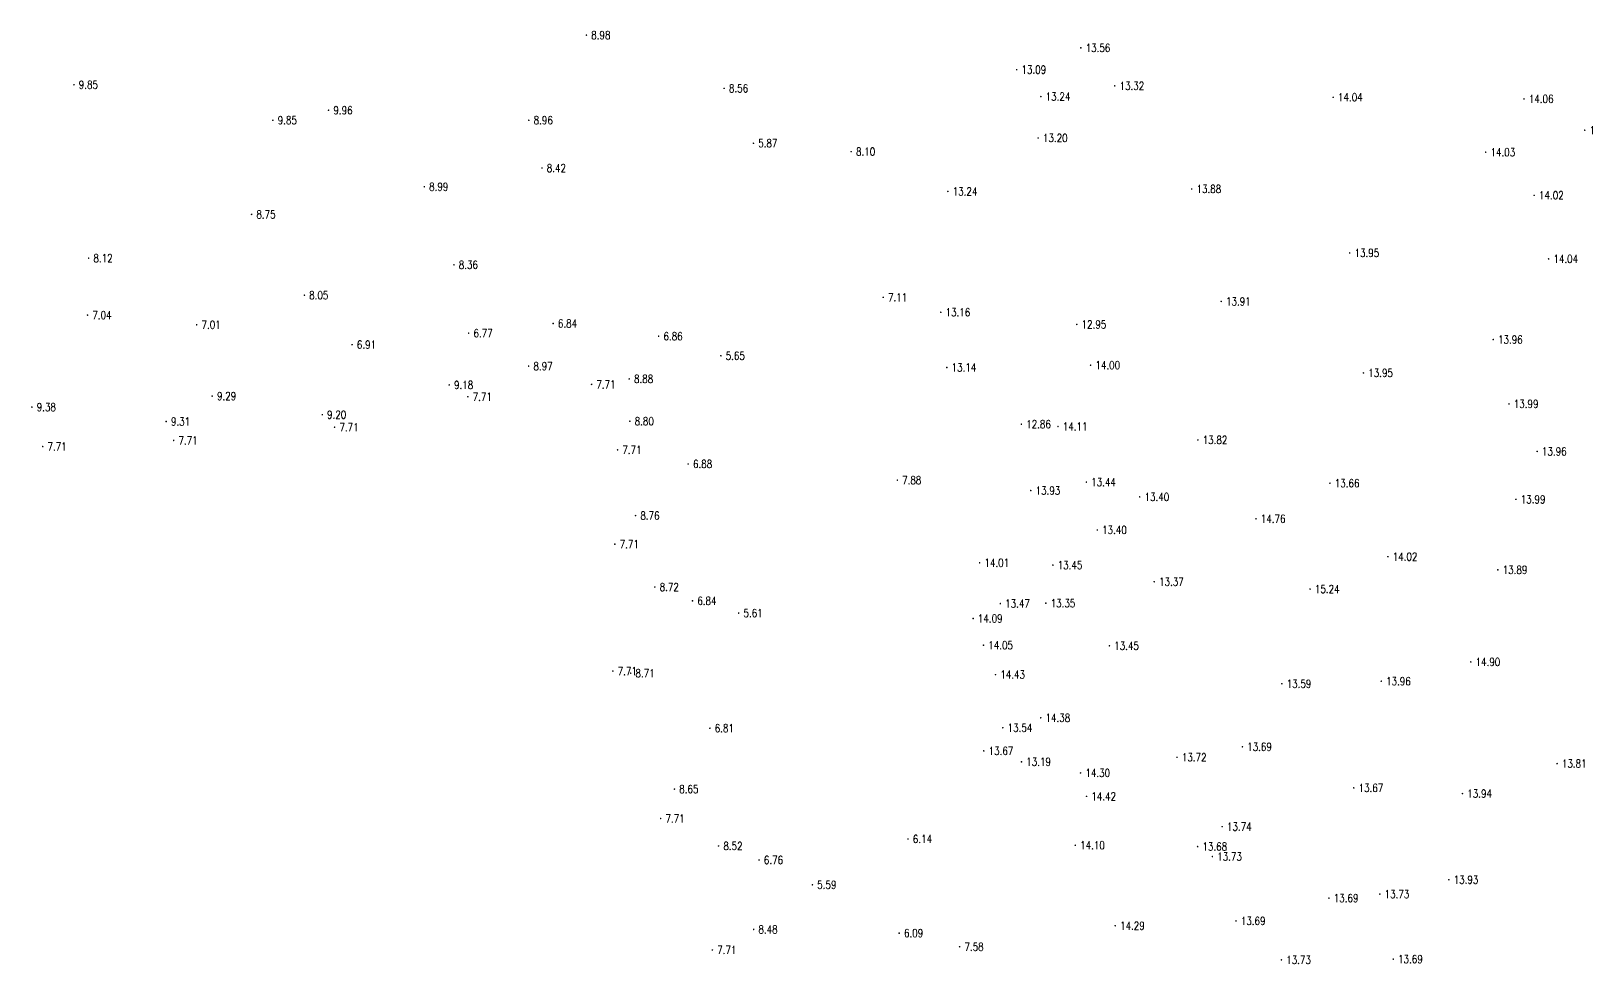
# Model space of a CAD drawing. Extents: x 476861 to 479475, y 2367369 to 2370541.
# Drawn here: x 477933 to 478127.4, y 2369382.2 to 2369498.7 of the extents above; entities that cross this region are included whole.
import ezdxf
from ezdxf.enums import TextEntityAlignment as Align

# ---------------------------------------------------------------- set-up
doc = ezdxf.new("R2010")
doc.units = 0
doc.header["$LTSCALE"] = 0.5
doc.layers.get('0').update_dxf_attribs({"linetype": 'CONTINUOUS'})
doc.layers.add('GCD', color=1, linetype='CONTINUOUS')
doc.styles.add('HZ', font='rs.shx', dxfattribs={"width": 0.8, "bigfont": 'hztxt.shx'})

# ---------------------------------------------------------------- blocks, each defined once
blk = doc.blocks.new('GC200')
at = {"linetype": 'Continuous', "const_width": 0.2, "flags": 128}
blk.add_lwpolyline([(-0.1, 0, 1), (0.1, 0, 1)], format="xyb", close=True, dxfattribs=at)

msp = doc.modelspace()

# ---------------------------------------------------------------- block references
at = {"layer": 'GCD', "linetype": 'Continuous'}
ref = msp.add_blockref('GC200', (478002.377, 2369498.176, 8.975), dxfattribs=dict(at, xscale=0.5, yscale=0.5, zscale=0.5))
ref.add_attrib('height', '8.98', dxfattribs={"linetype": 'Continuous', "height": 1, "style": 'HZ', "width": 0.8}).set_placement((478002.977, 2369498.176, 8.975), align=Align.MIDDLE_LEFT)
ref = msp.add_blockref('GC200', (478064.156, 2369496.587, 13.555), dxfattribs=dict(at, xscale=0.5, yscale=0.5, zscale=0.5))
ref.add_attrib('height', '13.56', dxfattribs={"linetype": 'Continuous', "height": 1, "style": 'HZ', "width": 0.8}).set_placement((478064.756, 2369496.587, 13.555), align=Align.MIDDLE_LEFT)
ref = msp.add_blockref('GC200', (478056.134, 2369493.864, 13.092), dxfattribs=dict(at, xscale=0.5, yscale=0.5, zscale=0.5))
ref.add_attrib('height', '13.09', dxfattribs={"linetype": 'Continuous', "height": 1, "style": 'HZ', "width": 0.8}).set_placement((478056.734, 2369493.864, 13.092), align=Align.MIDDLE_LEFT)
ref = msp.add_blockref('GC200', (477938.346, 2369491.985, 9.852), dxfattribs=dict(at, xscale=0.5, yscale=0.5, zscale=0.5))
ref.add_attrib('height', '9.85', dxfattribs={"linetype": 'Continuous', "height": 1, "style": 'HZ', "width": 0.8}).set_placement((477938.946, 2369491.985, 9.852), align=Align.MIDDLE_LEFT)
ref = msp.add_blockref('GC200', (478019.583, 2369491.53, 8.56), dxfattribs=dict(at, xscale=0.5, yscale=0.5, zscale=0.5))
ref.add_attrib('height', '8.56', dxfattribs={"linetype": 'Continuous', "height": 1, "style": 'HZ', "width": 0.8}).set_placement((478020.183, 2369491.53, 8.56), align=Align.MIDDLE_LEFT)
ref = msp.add_blockref('GC200', (478068.389, 2369491.837, 13.315), dxfattribs=dict(at, xscale=0.5, yscale=0.5, zscale=0.5))
ref.add_attrib('height', '13.32', dxfattribs={"linetype": 'Continuous', "height": 1, "style": 'HZ', "width": 0.8}).set_placement((478068.989, 2369491.837, 13.315), align=Align.MIDDLE_LEFT)
ref = msp.add_blockref('GC200', (478059.155, 2369490.5, 13.241), dxfattribs=dict(at, xscale=0.5, yscale=0.5, zscale=0.5))
ref.add_attrib('height', '13.24', dxfattribs={"linetype": 'Continuous', "height": 1, "style": 'HZ', "width": 0.8}).set_placement((478059.755, 2369490.5, 13.241), align=Align.MIDDLE_LEFT)
ref = msp.add_blockref('GC200', (478095.68, 2369490.416, 14.037), dxfattribs=dict(at, xscale=0.5, yscale=0.5, zscale=0.5))
ref.add_attrib('height', '14.04', dxfattribs={"linetype": 'Continuous', "height": 1, "style": 'HZ', "width": 0.8}).set_placement((478096.28, 2369490.416, 14.037), align=Align.MIDDLE_LEFT)
ref = msp.add_blockref('GC200', (478119.525, 2369490.213, 14.058), dxfattribs=dict(at, xscale=0.5, yscale=0.5, zscale=0.5))
ref.add_attrib('height', '14.06', dxfattribs={"linetype": 'Continuous', "height": 1, "style": 'HZ', "width": 0.8}).set_placement((478120.125, 2369490.213, 14.058), align=Align.MIDDLE_LEFT)
ref = msp.add_blockref('GC200', (477963.201, 2369487.546, 9.852), dxfattribs=dict(at, xscale=0.5, yscale=0.5, zscale=0.5))
ref.add_attrib('height', '9.85', dxfattribs={"linetype": 'Continuous', "height": 1, "style": 'HZ', "width": 0.8}).set_placement((477963.801, 2369487.546, 9.852), align=Align.MIDDLE_LEFT)
ref = msp.add_blockref('GC200', (477970.159, 2369488.796, 9.956), dxfattribs=dict(at, xscale=0.5, yscale=0.5, zscale=0.5))
ref.add_attrib('height', '9.96', dxfattribs={"linetype": 'Continuous', "height": 1, "style": 'HZ', "width": 0.8}).set_placement((477970.759, 2369488.796, 9.956), align=Align.MIDDLE_LEFT)
ref = msp.add_blockref('GC200', (477995.179, 2369487.543, 8.958), dxfattribs=dict(at, xscale=0.5, yscale=0.5, zscale=0.5))
ref.add_attrib('height', '8.96', dxfattribs={"linetype": 'Continuous', "height": 1, "style": 'HZ', "width": 0.8}).set_placement((477995.779, 2369487.543, 8.958), align=Align.MIDDLE_LEFT)
ref = msp.add_blockref('GC200', (478127.112, 2369486.301, 14.134), dxfattribs=dict(at, xscale=0.5, yscale=0.5, zscale=0.5))
ref.add_attrib('height', '14.13', dxfattribs={"linetype": 'Continuous', "height": 1, "style": 'HZ', "width": 0.8}).set_placement((478127.712, 2369486.301, 14.134), align=Align.MIDDLE_LEFT)
ref = msp.add_blockref('GC200', (478023.246, 2369484.671, 5.87), dxfattribs=dict(at, xscale=0.5, yscale=0.5, zscale=0.5))
ref.add_attrib('height', '5.87', dxfattribs={"linetype": 'Continuous', "height": 1, "style": 'HZ', "width": 0.8}).set_placement((478023.846, 2369484.671, 5.87), align=Align.MIDDLE_LEFT)
ref = msp.add_blockref('GC200', (478058.82, 2369485.335, 13.196), dxfattribs=dict(at, xscale=0.5, yscale=0.5, zscale=0.5))
ref.add_attrib('height', '13.20', dxfattribs={"linetype": 'Continuous', "height": 1, "style": 'HZ', "width": 0.8}).set_placement((478059.42, 2369485.335, 13.196), align=Align.MIDDLE_LEFT)
ref = msp.add_blockref('GC200', (478035.459, 2369483.627, 8.1), dxfattribs=dict(at, xscale=0.5, yscale=0.5, zscale=0.5))
ref.add_attrib('height', '8.10', dxfattribs={"linetype": 'Continuous', "height": 1, "style": 'HZ', "width": 0.8}).set_placement((478036.059, 2369483.627, 8.1), align=Align.MIDDLE_LEFT)
ref = msp.add_blockref('GC200', (478114.738, 2369483.557, 14.032), dxfattribs=dict(at, xscale=0.5, yscale=0.5, zscale=0.5))
ref.add_attrib('height', '14.03', dxfattribs={"linetype": 'Continuous', "height": 1, "style": 'HZ', "width": 0.8}).set_placement((478115.338, 2369483.557, 14.032), align=Align.MIDDLE_LEFT)
ref = msp.add_blockref('GC200', (477996.826, 2369481.58, 8.42), dxfattribs=dict(at, xscale=0.5, yscale=0.5, zscale=0.5))
ref.add_attrib('height', '8.42', dxfattribs={"linetype": 'Continuous', "height": 1, "style": 'HZ', "width": 0.8}).set_placement((477997.426, 2369481.58, 8.42), align=Align.MIDDLE_LEFT)
ref = msp.add_blockref('GC200', (477982.127, 2369479.248, 8.985), dxfattribs=dict(at, xscale=0.5, yscale=0.5, zscale=0.5))
ref.add_attrib('height', '8.99', dxfattribs={"linetype": 'Continuous', "height": 1, "style": 'HZ', "width": 0.8}).set_placement((477982.727, 2369479.248, 8.985), align=Align.MIDDLE_LEFT)
ref = msp.add_blockref('GC200', (478047.543, 2369478.662, 13.237), dxfattribs=dict(at, xscale=0.5, yscale=0.5, zscale=0.5))
ref.add_attrib('height', '13.24', dxfattribs={"linetype": 'Continuous', "height": 1, "style": 'HZ', "width": 0.8}).set_placement((478048.143, 2369478.662, 13.237), align=Align.MIDDLE_LEFT)
ref = msp.add_blockref('GC200', (478078.002, 2369478.964, 13.884), dxfattribs=dict(at, xscale=0.5, yscale=0.5, zscale=0.5))
ref.add_attrib('height', '13.88', dxfattribs={"linetype": 'Continuous', "height": 1, "style": 'HZ', "width": 0.8}).set_placement((478078.602, 2369478.964, 13.884), align=Align.MIDDLE_LEFT)
ref = msp.add_blockref('GC200', (478120.796, 2369478.175, 14.019), dxfattribs=dict(at, xscale=0.5, yscale=0.5, zscale=0.5))
ref.add_attrib('height', '14.02', dxfattribs={"linetype": 'Continuous', "height": 1, "style": 'HZ', "width": 0.8}).set_placement((478121.396, 2369478.175, 14.019), align=Align.MIDDLE_LEFT)
ref = msp.add_blockref('GC200', (477960.541, 2369475.792, 8.754), dxfattribs=dict(at, xscale=0.5, yscale=0.5, zscale=0.5))
ref.add_attrib('height', '8.75', dxfattribs={"linetype": 'Continuous', "height": 1, "style": 'HZ', "width": 0.8}).set_placement((477961.141, 2369475.792, 8.754), align=Align.MIDDLE_LEFT)
ref = msp.add_blockref('GC200', (477940.184, 2369470.325, 8.12), dxfattribs=dict(at, xscale=0.5, yscale=0.5, zscale=0.5))
ref.add_attrib('height', '8.12', dxfattribs={"linetype": 'Continuous', "height": 1, "style": 'HZ', "width": 0.8}).set_placement((477940.784, 2369470.325, 8.12), align=Align.MIDDLE_LEFT)
ref = msp.add_blockref('GC200', (478097.747, 2369470.977, 13.946), dxfattribs=dict(at, xscale=0.5, yscale=0.5, zscale=0.5))
ref.add_attrib('height', '13.95', dxfattribs={"linetype": 'Continuous', "height": 1, "style": 'HZ', "width": 0.8}).set_placement((478098.347, 2369470.977, 13.946), align=Align.MIDDLE_LEFT)
ref = msp.add_blockref('GC200', (478122.6, 2369470.23, 14.038), dxfattribs=dict(at, xscale=0.5, yscale=0.5, zscale=0.5))
ref.add_attrib('height', '14.04', dxfattribs={"linetype": 'Continuous', "height": 1, "style": 'HZ', "width": 0.8}).set_placement((478123.2, 2369470.23, 14.038), align=Align.MIDDLE_LEFT)
ref = msp.add_blockref('GC200', (477985.827, 2369469.5, 8.36), dxfattribs=dict(at, xscale=0.5, yscale=0.5, zscale=0.5))
ref.add_attrib('height', '8.36', dxfattribs={"linetype": 'Continuous', "height": 1, "style": 'HZ', "width": 0.8}).set_placement((477986.427, 2369469.5, 8.36), align=Align.MIDDLE_LEFT)
ref = msp.add_blockref('GC200', (477967.136, 2369465.696, 8.05), dxfattribs=dict(at, xscale=0.5, yscale=0.5, zscale=0.5))
ref.add_attrib('height', '8.05', dxfattribs={"linetype": 'Continuous', "height": 1, "style": 'HZ', "width": 0.8}).set_placement((477967.736, 2369465.696, 8.05), align=Align.MIDDLE_LEFT)
ref = msp.add_blockref('GC200', (478039.463, 2369465.433, 7.11), dxfattribs=dict(at, xscale=0.5, yscale=0.5, zscale=0.5))
ref.add_attrib('height', '7.11', dxfattribs={"linetype": 'Continuous', "height": 1, "style": 'HZ', "width": 0.8}).set_placement((478040.063, 2369465.433, 7.11), align=Align.MIDDLE_LEFT)
ref = msp.add_blockref('GC200', (478081.691, 2369464.926, 13.912), dxfattribs=dict(at, xscale=0.5, yscale=0.5, zscale=0.5))
ref.add_attrib('height', '13.91', dxfattribs={"linetype": 'Continuous', "height": 1, "style": 'HZ', "width": 0.8}).set_placement((478082.291, 2369464.926, 13.912), align=Align.MIDDLE_LEFT)
ref = msp.add_blockref('GC200', (477940.045, 2369463.215, 7.04), dxfattribs=dict(at, xscale=0.5, yscale=0.5, zscale=0.5))
ref.add_attrib('height', '7.04', dxfattribs={"linetype": 'Continuous', "height": 1, "style": 'HZ', "width": 0.8}).set_placement((477940.645, 2369463.215, 7.04), align=Align.MIDDLE_LEFT)
ref = msp.add_blockref('GC200', (478046.649, 2369463.568, 13.161), dxfattribs=dict(at, xscale=0.5, yscale=0.5, zscale=0.5))
ref.add_attrib('height', '13.16', dxfattribs={"linetype": 'Continuous', "height": 1, "style": 'HZ', "width": 0.8}).set_placement((478047.249, 2369463.568, 13.161), align=Align.MIDDLE_LEFT)
ref = msp.add_blockref('GC200', (477953.682, 2369462.013, 7.01), dxfattribs=dict(at, xscale=0.5, yscale=0.5, zscale=0.5))
ref.add_attrib('height', '7.01', dxfattribs={"linetype": 'Continuous', "height": 1, "style": 'HZ', "width": 0.8}).set_placement((477954.282, 2369462.013, 7.01), align=Align.MIDDLE_LEFT)
ref = msp.add_blockref('GC200', (477987.667, 2369460.96, 6.77), dxfattribs=dict(at, xscale=0.5, yscale=0.5, zscale=0.5))
ref.add_attrib('height', '6.77', dxfattribs={"linetype": 'Continuous', "height": 1, "style": 'HZ', "width": 0.8}).set_placement((477988.267, 2369460.96, 6.77), align=Align.MIDDLE_LEFT)
ref = msp.add_blockref('GC200', (477998.218, 2369462.165, 6.84), dxfattribs=dict(at, xscale=0.5, yscale=0.5, zscale=0.5))
ref.add_attrib('height', '6.84', dxfattribs={"linetype": 'Continuous', "height": 1, "style": 'HZ', "width": 0.8}).set_placement((477998.818, 2369462.165, 6.84), align=Align.MIDDLE_LEFT)
ref = msp.add_blockref('GC200', (478011.401, 2369460.579, 6.86), dxfattribs=dict(at, xscale=0.5, yscale=0.5, zscale=0.5))
ref.add_attrib('height', '6.86', dxfattribs={"linetype": 'Continuous', "height": 1, "style": 'HZ', "width": 0.8}).set_placement((478012.001, 2369460.579, 6.86), align=Align.MIDDLE_LEFT)
ref = msp.add_blockref('GC200', (478063.649, 2369462.052, 12.953), dxfattribs=dict(at, xscale=0.5, yscale=0.5, zscale=0.5))
ref.add_attrib('height', '12.95', dxfattribs={"linetype": 'Continuous', "height": 1, "style": 'HZ', "width": 0.8}).set_placement((478064.249, 2369462.052, 12.953), align=Align.MIDDLE_LEFT)
ref = msp.add_blockref('GC200', (477973.097, 2369459.527, 6.91), dxfattribs=dict(at, xscale=0.5, yscale=0.5, zscale=0.5))
ref.add_attrib('height', '6.91', dxfattribs={"linetype": 'Continuous', "height": 1, "style": 'HZ', "width": 0.8}).set_placement((477973.697, 2369459.527, 6.91), align=Align.MIDDLE_LEFT)
ref = msp.add_blockref('GC200', (478115.679, 2369460.159, 13.961), dxfattribs=dict(at, xscale=0.5, yscale=0.5, zscale=0.5))
ref.add_attrib('height', '13.96', dxfattribs={"linetype": 'Continuous', "height": 1, "style": 'HZ', "width": 0.8}).set_placement((478116.279, 2369460.159, 13.961), align=Align.MIDDLE_LEFT)
ref = msp.add_blockref('GC200', (477995.157, 2369456.844, 8.97), dxfattribs=dict(at, xscale=0.5, yscale=0.5, zscale=0.5))
ref.add_attrib('height', '8.97', dxfattribs={"linetype": 'Continuous', "height": 1, "style": 'HZ', "width": 0.8}).set_placement((477995.757, 2369456.844, 8.97), align=Align.MIDDLE_LEFT)
ref = msp.add_blockref('GC200', (478019.176, 2369458.135, 5.65), dxfattribs=dict(at, xscale=0.5, yscale=0.5, zscale=0.5))
ref.add_attrib('height', '5.65', dxfattribs={"linetype": 'Continuous', "height": 1, "style": 'HZ', "width": 0.8}).set_placement((478019.776, 2369458.135, 5.65), align=Align.MIDDLE_LEFT)
ref = msp.add_blockref('GC200', (478047.407, 2369456.675, 13.14), dxfattribs=dict(at, xscale=0.5, yscale=0.5, zscale=0.5))
ref.add_attrib('height', '13.14', dxfattribs={"linetype": 'Continuous', "height": 1, "style": 'HZ', "width": 0.8}).set_placement((478048.007, 2369456.675, 13.14), align=Align.MIDDLE_LEFT)
ref = msp.add_blockref('GC200', (478065.374, 2369456.962, 13.998), dxfattribs=dict(at, xscale=0.5, yscale=0.5, zscale=0.5))
ref.add_attrib('height', '14.00', dxfattribs={"linetype": 'Continuous', "height": 1, "style": 'HZ', "width": 0.8}).set_placement((478065.974, 2369456.962, 13.998), align=Align.MIDDLE_LEFT)
ref = msp.add_blockref('GC200', (477985.235, 2369454.492, 9.18), dxfattribs=dict(at, xscale=0.5, yscale=0.5, zscale=0.5))
ref.add_attrib('height', '9.18', dxfattribs={"linetype": 'Continuous', "height": 1, "style": 'HZ', "width": 0.8}).set_placement((477985.835, 2369454.492, 9.18), align=Align.MIDDLE_LEFT)
ref = msp.add_blockref('GC200', (478003.024, 2369454.564, 7.71), dxfattribs=dict(at, xscale=0.5, yscale=0.5, zscale=0.5))
ref.add_attrib('height', '7.71', dxfattribs={"linetype": 'Continuous', "height": 1, "style": 'HZ', "width": 0.8}).set_placement((478003.624, 2369454.564, 7.71), align=Align.MIDDLE_LEFT)
ref = msp.add_blockref('GC200', (478007.721, 2369455.243, 8.88), dxfattribs=dict(at, xscale=0.5, yscale=0.5, zscale=0.5))
ref.add_attrib('height', '8.88', dxfattribs={"linetype": 'Continuous', "height": 1, "style": 'HZ', "width": 0.8}).set_placement((478008.321, 2369455.243, 8.88), align=Align.MIDDLE_LEFT)
ref = msp.add_blockref('GC200', (478099.464, 2369455.992, 13.945), dxfattribs=dict(at, xscale=0.5, yscale=0.5, zscale=0.5))
ref.add_attrib('height', '13.95', dxfattribs={"linetype": 'Continuous', "height": 1, "style": 'HZ', "width": 0.8}).set_placement((478100.064, 2369455.992, 13.945), align=Align.MIDDLE_LEFT)
ref = msp.add_blockref('GC200', (477955.617, 2369453.102, 9.29), dxfattribs=dict(at, xscale=0.5, yscale=0.5, zscale=0.5))
ref.add_attrib('height', '9.29', dxfattribs={"linetype": 'Continuous', "height": 1, "style": 'HZ', "width": 0.8}).set_placement((477956.217, 2369453.102, 9.29), align=Align.MIDDLE_LEFT)
ref = msp.add_blockref('GC200', (477987.567, 2369453.024, 7.71), dxfattribs=dict(at, xscale=0.5, yscale=0.5, zscale=0.5))
ref.add_attrib('height', '7.71', dxfattribs={"linetype": 'Continuous', "height": 1, "style": 'HZ', "width": 0.8}).set_placement((477988.167, 2369453.024, 7.71), align=Align.MIDDLE_LEFT)
ref = msp.add_blockref('GC200', (477933.093, 2369451.729, 9.38), dxfattribs=dict(at, xscale=0.5, yscale=0.5, zscale=0.5))
ref.add_attrib('height', '9.38', dxfattribs={"linetype": 'Continuous', "height": 1, "style": 'HZ', "width": 0.8}).set_placement((477933.693, 2369451.729, 9.38), align=Align.MIDDLE_LEFT)
ref = msp.add_blockref('GC200', (477969.375, 2369450.781, 9.2), dxfattribs=dict(at, xscale=0.5, yscale=0.5, zscale=0.5))
ref.add_attrib('height', '9.20', dxfattribs={"linetype": 'Continuous', "height": 1, "style": 'HZ', "width": 0.8}).set_placement((477969.975, 2369450.781, 9.2), align=Align.MIDDLE_LEFT)
ref = msp.add_blockref('GC200', (478117.646, 2369452.122, 13.994), dxfattribs=dict(at, xscale=0.5, yscale=0.5, zscale=0.5))
ref.add_attrib('height', '13.99', dxfattribs={"linetype": 'Continuous', "height": 1, "style": 'HZ', "width": 0.8}).set_placement((478118.246, 2369452.122, 13.994), align=Align.MIDDLE_LEFT)
ref = msp.add_blockref('GC200', (477949.864, 2369449.927, 9.31), dxfattribs=dict(at, xscale=0.5, yscale=0.5, zscale=0.5))
ref.add_attrib('height', '9.31', dxfattribs={"linetype": 'Continuous', "height": 1, "style": 'HZ', "width": 0.8}).set_placement((477950.464, 2369449.927, 9.31), align=Align.MIDDLE_LEFT)
ref = msp.add_blockref('GC200', (477970.916, 2369449.215, 7.71), dxfattribs=dict(at, xscale=0.5, yscale=0.5, zscale=0.5))
ref.add_attrib('height', '7.71', dxfattribs={"linetype": 'Continuous', "height": 1, "style": 'HZ', "width": 0.8}).set_placement((477971.516, 2369449.215, 7.71), align=Align.MIDDLE_LEFT)
ref = msp.add_blockref('GC200', (478007.802, 2369449.962, 8.8), dxfattribs=dict(at, xscale=0.5, yscale=0.5, zscale=0.5))
ref.add_attrib('height', '8.80', dxfattribs={"linetype": 'Continuous', "height": 1, "style": 'HZ', "width": 0.8}).set_placement((478008.402, 2369449.962, 8.8), align=Align.MIDDLE_LEFT)
ref = msp.add_blockref('GC200', (478056.722, 2369449.589, 12.857), dxfattribs=dict(at, xscale=0.5, yscale=0.5, zscale=0.5))
ref.add_attrib('height', '12.86', dxfattribs={"linetype": 'Continuous', "height": 1, "style": 'HZ', "width": 0.8}).set_placement((478057.322, 2369449.589, 12.857), align=Align.MIDDLE_LEFT)
ref = msp.add_blockref('GC200', (478061.302, 2369449.302, 14.109), dxfattribs=dict(at, xscale=0.5, yscale=0.5, zscale=0.5))
ref.add_attrib('height', '14.11', dxfattribs={"linetype": 'Continuous', "height": 1, "style": 'HZ', "width": 0.8}).set_placement((478061.902, 2369449.302, 14.109), align=Align.MIDDLE_LEFT)
ref = msp.add_blockref('GC200', (477934.441, 2369446.804, 7.71), dxfattribs=dict(at, xscale=0.5, yscale=0.5, zscale=0.5))
ref.add_attrib('height', '7.71', dxfattribs={"linetype": 'Continuous', "height": 1, "style": 'HZ', "width": 0.8}).set_placement((477935.041, 2369446.804, 7.71), align=Align.MIDDLE_LEFT)
ref = msp.add_blockref('GC200', (477950.804, 2369447.569, 7.71), dxfattribs=dict(at, xscale=0.5, yscale=0.5, zscale=0.5))
ref.add_attrib('height', '7.71', dxfattribs={"linetype": 'Continuous', "height": 1, "style": 'HZ', "width": 0.8}).set_placement((477951.404, 2369447.569, 7.71), align=Align.MIDDLE_LEFT)
ref = msp.add_blockref('GC200', (478078.775, 2369447.622, 13.818), dxfattribs=dict(at, xscale=0.5, yscale=0.5, zscale=0.5))
ref.add_attrib('height', '13.82', dxfattribs={"linetype": 'Continuous', "height": 1, "style": 'HZ', "width": 0.8}).set_placement((478079.375, 2369447.622, 13.818), align=Align.MIDDLE_LEFT)
ref = msp.add_blockref('GC200', (478006.271, 2369446.386, 7.71), dxfattribs=dict(at, xscale=0.5, yscale=0.5, zscale=0.5))
ref.add_attrib('height', '7.71', dxfattribs={"linetype": 'Continuous', "height": 1, "style": 'HZ', "width": 0.8}).set_placement((478006.871, 2369446.386, 7.71), align=Align.MIDDLE_LEFT)
ref = msp.add_blockref('GC200', (478121.168, 2369446.192, 13.961), dxfattribs=dict(at, xscale=0.5, yscale=0.5, zscale=0.5))
ref.add_attrib('height', '13.96', dxfattribs={"linetype": 'Continuous', "height": 1, "style": 'HZ', "width": 0.8}).set_placement((478121.768, 2369446.192, 13.961), align=Align.MIDDLE_LEFT)
ref = msp.add_blockref('GC200', (478015.089, 2369444.624, 6.88), dxfattribs=dict(at, xscale=0.5, yscale=0.5, zscale=0.5))
ref.add_attrib('height', '6.88', dxfattribs={"linetype": 'Continuous', "height": 1, "style": 'HZ', "width": 0.8}).set_placement((478015.689, 2369444.624, 6.88), align=Align.MIDDLE_LEFT)
ref = msp.add_blockref('GC200', (478041.221, 2369442.603, 7.88), dxfattribs=dict(at, xscale=0.5, yscale=0.5, zscale=0.5))
ref.add_attrib('height', '7.88', dxfattribs={"linetype": 'Continuous', "height": 1, "style": 'HZ', "width": 0.8}).set_placement((478041.821, 2369442.603, 7.88), align=Align.MIDDLE_LEFT)
ref = msp.add_blockref('GC200', (478057.898, 2369441.307, 13.931), dxfattribs=dict(at, xscale=0.5, yscale=0.5, zscale=0.5))
ref.add_attrib('height', '13.93', dxfattribs={"linetype": 'Continuous', "height": 1, "style": 'HZ', "width": 0.8}).set_placement((478058.498, 2369441.307, 13.931), align=Align.MIDDLE_LEFT)
ref = msp.add_blockref('GC200', (478064.84, 2369442.359, 13.436), dxfattribs=dict(at, xscale=0.5, yscale=0.5, zscale=0.5))
ref.add_attrib('height', '13.44', dxfattribs={"linetype": 'Continuous', "height": 1, "style": 'HZ', "width": 0.8}).set_placement((478065.44, 2369442.359, 13.436), align=Align.MIDDLE_LEFT)
ref = msp.add_blockref('GC200', (478095.28, 2369442.221, 13.657), dxfattribs=dict(at, xscale=0.5, yscale=0.5, zscale=0.5))
ref.add_attrib('height', '13.66', dxfattribs={"linetype": 'Continuous', "height": 1, "style": 'HZ', "width": 0.8}).set_placement((478095.88, 2369442.221, 13.657), align=Align.MIDDLE_LEFT)
ref = msp.add_blockref('GC200', (478071.507, 2369440.514, 13.395), dxfattribs=dict(at, xscale=0.5, yscale=0.5, zscale=0.5))
ref.add_attrib('height', '13.40', dxfattribs={"linetype": 'Continuous', "height": 1, "style": 'HZ', "width": 0.8}).set_placement((478072.107, 2369440.514, 13.395), align=Align.MIDDLE_LEFT)
ref = msp.add_blockref('GC200', (478118.517, 2369440.205, 13.992), dxfattribs=dict(at, xscale=0.5, yscale=0.5, zscale=0.5))
ref.add_attrib('height', '13.99', dxfattribs={"linetype": 'Continuous', "height": 1, "style": 'HZ', "width": 0.8}).set_placement((478119.117, 2369440.205, 13.992), align=Align.MIDDLE_LEFT)
ref = msp.add_blockref('GC200', (478008.514, 2369438.175, 8.76), dxfattribs=dict(at, xscale=0.5, yscale=0.5, zscale=0.5))
ref.add_attrib('height', '8.76', dxfattribs={"linetype": 'Continuous', "height": 1, "style": 'HZ', "width": 0.8}).set_placement((478009.114, 2369438.175, 8.76), align=Align.MIDDLE_LEFT)
ref = msp.add_blockref('GC200', (478086.034, 2369437.786, 14.758), dxfattribs=dict(at, xscale=0.5, yscale=0.5, zscale=0.5))
ref.add_attrib('height', '14.76', dxfattribs={"linetype": 'Continuous', "height": 1, "style": 'HZ', "width": 0.8}).set_placement((478086.634, 2369437.786, 14.758), align=Align.MIDDLE_LEFT)
ref = msp.add_blockref('GC200', (478066.209, 2369436.383, 13.397), dxfattribs=dict(at, xscale=0.5, yscale=0.5, zscale=0.5))
ref.add_attrib('height', '13.40', dxfattribs={"linetype": 'Continuous', "height": 1, "style": 'HZ', "width": 0.8}).set_placement((478066.809, 2369436.383, 13.397), align=Align.MIDDLE_LEFT)
ref = msp.add_blockref('GC200', (478005.932, 2369434.615, 7.71), dxfattribs=dict(at, xscale=0.5, yscale=0.5, zscale=0.5))
ref.add_attrib('height', '7.71', dxfattribs={"linetype": 'Continuous', "height": 1, "style": 'HZ', "width": 0.8}).set_placement((478006.532, 2369434.615, 7.71), align=Align.MIDDLE_LEFT)
ref = msp.add_blockref('GC200', (478051.509, 2369432.286, 14.008), dxfattribs=dict(at, xscale=0.5, yscale=0.5, zscale=0.5))
ref.add_attrib('height', '14.01', dxfattribs={"linetype": 'Continuous', "height": 1, "style": 'HZ', "width": 0.8}).set_placement((478052.109, 2369432.286, 14.008), align=Align.MIDDLE_LEFT)
ref = msp.add_blockref('GC200', (478060.662, 2369431.993, 13.449), dxfattribs=dict(at, xscale=0.5, yscale=0.5, zscale=0.5))
ref.add_attrib('height', '13.45', dxfattribs={"linetype": 'Continuous', "height": 1, "style": 'HZ', "width": 0.8}).set_placement((478061.262, 2369431.993, 13.449), align=Align.MIDDLE_LEFT)
ref = msp.add_blockref('GC200', (478102.517, 2369433.049, 14.017), dxfattribs=dict(at, xscale=0.5, yscale=0.5, zscale=0.5))
ref.add_attrib('height', '14.02', dxfattribs={"linetype": 'Continuous', "height": 1, "style": 'HZ', "width": 0.8}).set_placement((478103.117, 2369433.049, 14.017), align=Align.MIDDLE_LEFT)
ref = msp.add_blockref('GC200', (478116.262, 2369431.406, 13.887), dxfattribs=dict(at, xscale=0.5, yscale=0.5, zscale=0.5))
ref.add_attrib('height', '13.89', dxfattribs={"linetype": 'Continuous', "height": 1, "style": 'HZ', "width": 0.8}).set_placement((478116.862, 2369431.406, 13.887), align=Align.MIDDLE_LEFT)
ref = msp.add_blockref('GC200', (478010.925, 2369429.257, 8.72), dxfattribs=dict(at, xscale=0.5, yscale=0.5, zscale=0.5))
ref.add_attrib('height', '8.72', dxfattribs={"linetype": 'Continuous', "height": 1, "style": 'HZ', "width": 0.8}).set_placement((478011.525, 2369429.257, 8.72), align=Align.MIDDLE_LEFT)
ref = msp.add_blockref('GC200', (478073.326, 2369429.92, 13.369), dxfattribs=dict(at, xscale=0.5, yscale=0.5, zscale=0.5))
ref.add_attrib('height', '13.37', dxfattribs={"linetype": 'Continuous', "height": 1, "style": 'HZ', "width": 0.8}).set_placement((478073.926, 2369429.92, 13.369), align=Align.MIDDLE_LEFT)
ref = msp.add_blockref('GC200', (478015.635, 2369427.536, 6.84), dxfattribs=dict(at, xscale=0.5, yscale=0.5, zscale=0.5))
ref.add_attrib('height', '6.84', dxfattribs={"linetype": 'Continuous', "height": 1, "style": 'HZ', "width": 0.8}).set_placement((478016.235, 2369427.536, 6.84), align=Align.MIDDLE_LEFT)
ref = msp.add_blockref('GC200', (478092.792, 2369429.007, 15.239), dxfattribs=dict(at, xscale=0.5, yscale=0.5, zscale=0.5))
ref.add_attrib('height', '15.24', dxfattribs={"linetype": 'Continuous', "height": 1, "style": 'HZ', "width": 0.8}).set_placement((478093.392, 2369429.007, 15.239), align=Align.MIDDLE_LEFT)
ref = msp.add_blockref('GC200', (478021.4, 2369426.006, 5.61), dxfattribs=dict(at, xscale=0.5, yscale=0.5, zscale=0.5))
ref.add_attrib('height', '5.61', dxfattribs={"linetype": 'Continuous', "height": 1, "style": 'HZ', "width": 0.8}).set_placement((478022, 2369426.006, 5.61), align=Align.MIDDLE_LEFT)
ref = msp.add_blockref('GC200', (478050.694, 2369425.33, 14.091), dxfattribs=dict(at, xscale=0.5, yscale=0.5, zscale=0.5))
ref.add_attrib('height', '14.09', dxfattribs={"linetype": 'Continuous', "height": 1, "style": 'HZ', "width": 0.8}).set_placement((478051.294, 2369425.33, 14.091), align=Align.MIDDLE_LEFT)
ref = msp.add_blockref('GC200', (478054.094, 2369427.188, 13.472), dxfattribs=dict(at, xscale=0.5, yscale=0.5, zscale=0.5))
ref.add_attrib('height', '13.47', dxfattribs={"linetype": 'Continuous', "height": 1, "style": 'HZ', "width": 0.8}).set_placement((478054.694, 2369427.188, 13.472), align=Align.MIDDLE_LEFT)
ref = msp.add_blockref('GC200', (478059.783, 2369427.239, 13.352), dxfattribs=dict(at, xscale=0.5, yscale=0.5, zscale=0.5))
ref.add_attrib('height', '13.35', dxfattribs={"linetype": 'Continuous', "height": 1, "style": 'HZ', "width": 0.8}).set_placement((478060.383, 2369427.239, 13.352), align=Align.MIDDLE_LEFT)
ref = msp.add_blockref('GC200', (478051.988, 2369421.99, 14.05), dxfattribs=dict(at, xscale=0.5, yscale=0.5, zscale=0.5))
ref.add_attrib('height', '14.05', dxfattribs={"linetype": 'Continuous', "height": 1, "style": 'HZ', "width": 0.8}).set_placement((478052.588, 2369421.99, 14.05), align=Align.MIDDLE_LEFT)
ref = msp.add_blockref('GC200', (478067.722, 2369421.919, 13.446), dxfattribs=dict(at, xscale=0.5, yscale=0.5, zscale=0.5))
ref.add_attrib('height', '13.45', dxfattribs={"linetype": 'Continuous', "height": 1, "style": 'HZ', "width": 0.8}).set_placement((478068.322, 2369421.919, 13.446), align=Align.MIDDLE_LEFT)
ref = msp.add_blockref('GC200', (478112.876, 2369419.905, 14.902), dxfattribs=dict(at, xscale=0.5, yscale=0.5, zscale=0.5))
ref.add_attrib('height', '14.90', dxfattribs={"linetype": 'Continuous', "height": 1, "style": 'HZ', "width": 0.8}).set_placement((478113.476, 2369419.905, 14.902), align=Align.MIDDLE_LEFT)
ref = msp.add_blockref('GC200', (478005.684, 2369418.765, 7.71), dxfattribs=dict(at, xscale=0.5, yscale=0.5, zscale=0.5))
ref.add_attrib('height', '7.71', dxfattribs={"linetype": 'Continuous', "height": 1, "style": 'HZ', "width": 0.8}).set_placement((478006.284, 2369418.765, 7.71), align=Align.MIDDLE_LEFT)
ref = msp.add_blockref('GC200', (478007.908, 2369418.496, 8.71), dxfattribs=dict(at, xscale=0.5, yscale=0.5, zscale=0.5))
ref.add_attrib('height', '8.71', dxfattribs={"linetype": 'Continuous', "height": 1, "style": 'HZ', "width": 0.8}).set_placement((478008.508, 2369418.496, 8.71), align=Align.MIDDLE_LEFT)
ref = msp.add_blockref('GC200', (478053.492, 2369418.317, 14.426), dxfattribs=dict(at, xscale=0.5, yscale=0.5, zscale=0.5))
ref.add_attrib('height', '14.43', dxfattribs={"linetype": 'Continuous', "height": 1, "style": 'HZ', "width": 0.8}).set_placement((478054.092, 2369418.317, 14.426), align=Align.MIDDLE_LEFT)
ref = msp.add_blockref('GC200', (478089.271, 2369417.181, 13.589), dxfattribs=dict(at, xscale=0.5, yscale=0.5, zscale=0.5))
ref.add_attrib('height', '13.59', dxfattribs={"linetype": 'Continuous', "height": 1, "style": 'HZ', "width": 0.8}).set_placement((478089.871, 2369417.181, 13.589), align=Align.MIDDLE_LEFT)
ref = msp.add_blockref('GC200', (478101.692, 2369417.494, 13.964), dxfattribs=dict(at, xscale=0.5, yscale=0.5, zscale=0.5))
ref.add_attrib('height', '13.96', dxfattribs={"linetype": 'Continuous', "height": 1, "style": 'HZ', "width": 0.8}).set_placement((478102.292, 2369417.494, 13.964), align=Align.MIDDLE_LEFT)
ref = msp.add_blockref('GC200', (478059.143, 2369412.932, 14.384), dxfattribs=dict(at, xscale=0.5, yscale=0.5, zscale=0.5))
ref.add_attrib('height', '14.38', dxfattribs={"linetype": 'Continuous', "height": 1, "style": 'HZ', "width": 0.8}).set_placement((478059.743, 2369412.932, 14.384), align=Align.MIDDLE_LEFT)
ref = msp.add_blockref('GC200', (478017.803, 2369411.625, 6.81), dxfattribs=dict(at, xscale=0.5, yscale=0.5, zscale=0.5))
ref.add_attrib('height', '6.81', dxfattribs={"linetype": 'Continuous', "height": 1, "style": 'HZ', "width": 0.8}).set_placement((478018.403, 2369411.625, 6.81), align=Align.MIDDLE_LEFT)
ref = msp.add_blockref('GC200', (478054.401, 2369411.686, 13.537), dxfattribs=dict(at, xscale=0.5, yscale=0.5, zscale=0.5))
ref.add_attrib('height', '13.54', dxfattribs={"linetype": 'Continuous', "height": 1, "style": 'HZ', "width": 0.8}).set_placement((478055.001, 2369411.686, 13.537), align=Align.MIDDLE_LEFT)
ref = msp.add_blockref('GC200', (478052.028, 2369408.796, 13.67), dxfattribs=dict(at, xscale=0.5, yscale=0.5, zscale=0.5))
ref.add_attrib('height', '13.67', dxfattribs={"linetype": 'Continuous', "height": 1, "style": 'HZ', "width": 0.8}).set_placement((478052.628, 2369408.796, 13.67), align=Align.MIDDLE_LEFT)
ref = msp.add_blockref('GC200', (478076.172, 2369407.995, 13.715), dxfattribs=dict(at, xscale=0.5, yscale=0.5, zscale=0.5))
ref.add_attrib('height', '13.72', dxfattribs={"linetype": 'Continuous', "height": 1, "style": 'HZ', "width": 0.8}).set_placement((478076.772, 2369407.995, 13.715), align=Align.MIDDLE_LEFT)
ref = msp.add_blockref('GC200', (478084.338, 2369409.306, 13.692), dxfattribs=dict(at, xscale=0.5, yscale=0.5, zscale=0.5))
ref.add_attrib('height', '13.69', dxfattribs={"linetype": 'Continuous', "height": 1, "style": 'HZ', "width": 0.8}).set_placement((478084.938, 2369409.306, 13.692), align=Align.MIDDLE_LEFT)
ref = msp.add_blockref('GC200', (478056.735, 2369407.434, 13.193), dxfattribs=dict(at, xscale=0.5, yscale=0.5, zscale=0.5))
ref.add_attrib('height', '13.19', dxfattribs={"linetype": 'Continuous', "height": 1, "style": 'HZ', "width": 0.8}).set_placement((478057.335, 2369407.434, 13.193), align=Align.MIDDLE_LEFT)
ref = msp.add_blockref('GC200', (478064.118, 2369406.04, 14.295), dxfattribs=dict(at, xscale=0.5, yscale=0.5, zscale=0.5))
ref.add_attrib('height', '14.30', dxfattribs={"linetype": 'Continuous', "height": 1, "style": 'HZ', "width": 0.8}).set_placement((478064.718, 2369406.04, 14.295), align=Align.MIDDLE_LEFT)
ref = msp.add_blockref('GC200', (478123.657, 2369407.206, 13.805), dxfattribs=dict(at, xscale=0.5, yscale=0.5, zscale=0.5))
ref.add_attrib('height', '13.81', dxfattribs={"linetype": 'Continuous', "height": 1, "style": 'HZ', "width": 0.8}).set_placement((478124.257, 2369407.206, 13.805), align=Align.MIDDLE_LEFT)
ref = msp.add_blockref('GC200', (478013.372, 2369404.027, 8.65), dxfattribs=dict(at, xscale=0.5, yscale=0.5, zscale=0.5))
ref.add_attrib('height', '8.65', dxfattribs={"linetype": 'Continuous', "height": 1, "style": 'HZ', "width": 0.8}).set_placement((478013.972, 2369404.027, 8.65), align=Align.MIDDLE_LEFT)
ref = msp.add_blockref('GC200', (478098.254, 2369404.176, 13.668), dxfattribs=dict(at, xscale=0.5, yscale=0.5, zscale=0.5))
ref.add_attrib('height', '13.67', dxfattribs={"linetype": 'Continuous', "height": 1, "style": 'HZ', "width": 0.8}).set_placement((478098.854, 2369404.176, 13.668), align=Align.MIDDLE_LEFT)
ref = msp.add_blockref('GC200', (478064.866, 2369403.119, 14.42), dxfattribs=dict(at, xscale=0.5, yscale=0.5, zscale=0.5))
ref.add_attrib('height', '14.42', dxfattribs={"linetype": 'Continuous', "height": 1, "style": 'HZ', "width": 0.8}).set_placement((478065.466, 2369403.119, 14.42), align=Align.MIDDLE_LEFT)
ref = msp.add_blockref('GC200', (478111.831, 2369403.46, 13.939), dxfattribs=dict(at, xscale=0.5, yscale=0.5, zscale=0.5))
ref.add_attrib('height', '13.94', dxfattribs={"linetype": 'Continuous', "height": 1, "style": 'HZ', "width": 0.8}).set_placement((478112.431, 2369403.46, 13.939), align=Align.MIDDLE_LEFT)
ref = msp.add_blockref('GC200', (478011.651, 2369400.356, 7.71), dxfattribs=dict(at, xscale=0.5, yscale=0.5, zscale=0.5))
ref.add_attrib('height', '7.71', dxfattribs={"linetype": 'Continuous', "height": 1, "style": 'HZ', "width": 0.8}).set_placement((478012.251, 2369400.356, 7.71), align=Align.MIDDLE_LEFT)
ref = msp.add_blockref('GC200', (478081.809, 2369399.334, 13.735), dxfattribs=dict(at, xscale=0.5, yscale=0.5, zscale=0.5))
ref.add_attrib('height', '13.74', dxfattribs={"linetype": 'Continuous', "height": 1, "style": 'HZ', "width": 0.8}).set_placement((478082.409, 2369399.334, 13.735), align=Align.MIDDLE_LEFT)
ref = msp.add_blockref('GC200', (478018.887, 2369396.924, 8.52), dxfattribs=dict(at, xscale=0.5, yscale=0.5, zscale=0.5))
ref.add_attrib('height', '8.52', dxfattribs={"linetype": 'Continuous', "height": 1, "style": 'HZ', "width": 0.8}).set_placement((478019.487, 2369396.924, 8.52), align=Align.MIDDLE_LEFT)
ref = msp.add_blockref('GC200', (478042.559, 2369397.798, 6.14), dxfattribs=dict(at, xscale=0.5, yscale=0.5, zscale=0.5))
ref.add_attrib('height', '6.14', dxfattribs={"linetype": 'Continuous', "height": 1, "style": 'HZ', "width": 0.8}).set_placement((478043.159, 2369397.798, 6.14), align=Align.MIDDLE_LEFT)
ref = msp.add_blockref('GC200', (478063.459, 2369397.01, 14.1), dxfattribs=dict(at, xscale=0.5, yscale=0.5, zscale=0.5))
ref.add_attrib('height', '14.10', dxfattribs={"linetype": 'Continuous', "height": 1, "style": 'HZ', "width": 0.8}).set_placement((478064.059, 2369397.01, 14.1), align=Align.MIDDLE_LEFT)
ref = msp.add_blockref('GC200', (478078.745, 2369396.846, 13.678), dxfattribs=dict(at, xscale=0.5, yscale=0.5, zscale=0.5))
ref.add_attrib('height', '13.68', dxfattribs={"linetype": 'Continuous', "height": 1, "style": 'HZ', "width": 0.8}).set_placement((478079.345, 2369396.846, 13.678), align=Align.MIDDLE_LEFT)
ref = msp.add_blockref('GC200', (478023.952, 2369395.171, 6.76), dxfattribs=dict(at, xscale=0.5, yscale=0.5, zscale=0.5))
ref.add_attrib('height', '6.76', dxfattribs={"linetype": 'Continuous', "height": 1, "style": 'HZ', "width": 0.8}).set_placement((478024.552, 2369395.171, 6.76), align=Align.MIDDLE_LEFT)
ref = msp.add_blockref('GC200', (478080.584, 2369395.604, 13.725), dxfattribs=dict(at, xscale=0.5, yscale=0.5, zscale=0.5))
ref.add_attrib('height', '13.73', dxfattribs={"linetype": 'Continuous', "height": 1, "style": 'HZ', "width": 0.8}).set_placement((478081.184, 2369395.604, 13.725), align=Align.MIDDLE_LEFT)
ref = msp.add_blockref('GC200', (478110.137, 2369392.71, 13.934), dxfattribs=dict(at, xscale=0.5, yscale=0.5, zscale=0.5))
ref.add_attrib('height', '13.93', dxfattribs={"linetype": 'Continuous', "height": 1, "style": 'HZ', "width": 0.8}).set_placement((478110.737, 2369392.71, 13.934), align=Align.MIDDLE_LEFT)
ref = msp.add_blockref('GC200', (478030.61, 2369392.08, 5.59), dxfattribs=dict(at, xscale=0.5, yscale=0.5, zscale=0.5))
ref.add_attrib('height', '5.59', dxfattribs={"linetype": 'Continuous', "height": 1, "style": 'HZ', "width": 0.8}).set_placement((478031.21, 2369392.08, 5.59), align=Align.MIDDLE_LEFT)
ref = msp.add_blockref('GC200', (478095.151, 2369390.417, 13.693), dxfattribs=dict(at, xscale=0.5, yscale=0.5, zscale=0.5))
ref.add_attrib('height', '13.69', dxfattribs={"linetype": 'Continuous', "height": 1, "style": 'HZ', "width": 0.8}).set_placement((478095.751, 2369390.417, 13.693), align=Align.MIDDLE_LEFT)
ref = msp.add_blockref('GC200', (478101.511, 2369390.915, 13.727), dxfattribs=dict(at, xscale=0.5, yscale=0.5, zscale=0.5))
ref.add_attrib('height', '13.73', dxfattribs={"linetype": 'Continuous', "height": 1, "style": 'HZ', "width": 0.8}).set_placement((478102.111, 2369390.915, 13.727), align=Align.MIDDLE_LEFT)
ref = msp.add_blockref('GC200', (478023.269, 2369386.503, 8.48), dxfattribs=dict(at, xscale=0.5, yscale=0.5, zscale=0.5))
ref.add_attrib('height', '8.48', dxfattribs={"linetype": 'Continuous', "height": 1, "style": 'HZ', "width": 0.8}).set_placement((478023.869, 2369386.503, 8.48), align=Align.MIDDLE_LEFT)
ref = msp.add_blockref('GC200', (478068.45, 2369386.966, 14.291), dxfattribs=dict(at, xscale=0.5, yscale=0.5, zscale=0.5))
ref.add_attrib('height', '14.29', dxfattribs={"linetype": 'Continuous', "height": 1, "style": 'HZ', "width": 0.8}).set_placement((478069.05, 2369386.966, 14.291), align=Align.MIDDLE_LEFT)
ref = msp.add_blockref('GC200', (478083.541, 2369387.568, 13.689), dxfattribs=dict(at, xscale=0.5, yscale=0.5, zscale=0.5))
ref.add_attrib('height', '13.69', dxfattribs={"linetype": 'Continuous', "height": 1, "style": 'HZ', "width": 0.8}).set_placement((478084.141, 2369387.568, 13.689), align=Align.MIDDLE_LEFT)
ref = msp.add_blockref('GC200', (478041.455, 2369386.041, 6.09), dxfattribs=dict(at, xscale=0.5, yscale=0.5, zscale=0.5))
ref.add_attrib('height', '6.09', dxfattribs={"linetype": 'Continuous', "height": 1, "style": 'HZ', "width": 0.8}).set_placement((478042.055, 2369386.041, 6.09), align=Align.MIDDLE_LEFT)
ref = msp.add_blockref('GC200', (478018.116, 2369383.937, 7.71), dxfattribs=dict(at, xscale=0.5, yscale=0.5, zscale=0.5))
ref.add_attrib('height', '7.71', dxfattribs={"linetype": 'Continuous', "height": 1, "style": 'HZ', "width": 0.8}).set_placement((478018.716, 2369383.937, 7.71), align=Align.MIDDLE_LEFT)
ref = msp.add_blockref('GC200', (478049.007, 2369384.342, 7.58), dxfattribs=dict(at, xscale=0.5, yscale=0.5, zscale=0.5))
ref.add_attrib('height', '7.58', dxfattribs={"linetype": 'Continuous', "height": 1, "style": 'HZ', "width": 0.8}).set_placement((478049.607, 2369384.342, 7.58), align=Align.MIDDLE_LEFT)
ref = msp.add_blockref('GC200', (478089.213, 2369382.701, 13.733), dxfattribs=dict(at, xscale=0.5, yscale=0.5, zscale=0.5))
ref.add_attrib('height', '13.73', dxfattribs={"linetype": 'Continuous', "height": 1, "style": 'HZ', "width": 0.8}).set_placement((478089.813, 2369382.701, 13.733), align=Align.MIDDLE_LEFT)
ref = msp.add_blockref('GC200', (478103.191, 2369382.795, 13.689), dxfattribs=dict(at, xscale=0.5, yscale=0.5, zscale=0.5))
ref.add_attrib('height', '13.69', dxfattribs={"linetype": 'Continuous', "height": 1, "style": 'HZ', "width": 0.8}).set_placement((478103.791, 2369382.795, 13.689), align=Align.MIDDLE_LEFT)

doc.saveas('drawing.dxf')
